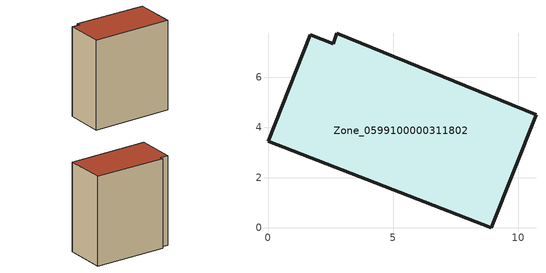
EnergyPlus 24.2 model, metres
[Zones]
Zone_0599100000311802
 floor ground (C_G): 8.92,0 0,3.46 1.69,7.7 2.61,7.34 2.75,7.76 10.71,4.5 z0.26
 wall outside (C_F): 2.61,7.34 1.69,7.7 0,3.46 8.92,0 10.71,4.5 2.75,7.76 2.61,7.34 z0.26:10.9
 roof outside (C_R): 10.71,4.5 2.75,7.76 2.61,7.34 1.69,7.7 0,3.46 8.92,0 z10.9
[BUILDING]
Pand.0599100000311802: North Axis=0; Terrain=City; Loads Convergence Tolerance Value=0.04; Temperature Convergence Tolerance Value=0.4; Solar Distribution=FullExterior; Maximum Number of Warmup Days=25; Minimum Number of Warmup Days=1
[Site:Location]
Rotterdam.The.Hague.AP_ZH_NLD Design_Conditions: Latitude=51.96; Longitude=4.45; Time Zone=1; Elevation=-4.5
[SITE:GROUNDTEMPERATURE:BUILDINGSURFACE]
18, 18, 18, 18, 18, 18, 18, 18, 18, 18, 18, 18
[MATERIAL] Thermal Absorptance=0.9; Solar Absorptance=0.7; Visible Absorptance=0.7
Name | Roughness | Thickness | Conductivity | Density | Specific Heat
G.TI.1975-1991 | MediumSmooth | 0.15 | 0.288461 | 540 | 1210
F.TI.1975-1991 | Rough | 0.3 | 0.230769 | 1920 | 840
R.TI.1975-1991 | MediumRough | 0.2 | 0.153846 | 1500 | 1000
[CONSTRUCTION]
C_G: G.TI.1975-1991
C_F: F.TI.1975-1991
C_R: R.TI.1975-1991
[ZONE]
Zone_0599100000311802: Type=1; Multiplier=1; Ceiling Height=Autocalculate; Volume=Autocalculate; Floor Area=autocalculate; Part of Total Floor Area=Yes
[ZONEINFILTRATION:DESIGNFLOWRATE]
Infil_Zone_0599100000311802: Zone or ZoneList or Space or SpaceList=Zone_0599100000311802; Schedule=AlwaysOn; Design Flow Rate Calculation Method=Flow/Area; Flow Rate per Floor Area=0.003; Constant Term Coefficient=1; Temperature Term Coefficient=0; Velocity Term Coefficient=0; Velocity Squared Term Coefficient=0
[HVACTEMPLATE:ZONE:IDEALLOADSAIRSYSTEM]
Zone_0599100000311802: Maximum Heating Supply Air Temperature=50; Minimum Cooling Supply Air Temperature=13; Maximum Heating Supply Air Humidity Ratio=0.0156; Minimum Cooling Supply Air Humidity Ratio=0.0077; Heating Limit=NoLimit; Cooling Limit=NoLimit; Dehumidification Control Type=ConstantSensibleHeatRatio; Cooling Sensible Heat Ratio=0.7; Dehumidification Setpoint=60; Humidification Control Type=None; Humidification Setpoint=30; Outdoor Air Method=None; Outdoor Air Flow Rate per Person=0.00944; Outdoor Air Flow Rate per Zone Floor Area=0; Outdoor Air Flow Rate per Zone=0; Demand Controlled Ventilation Type=None; Outdoor Air Economizer Type=NoEconomizer; Heat Recovery Type=None; Sensible Heat Recovery Effectiveness=0.7; Latent Heat Recovery Effectiveness=0.65
[ZONECONTROL:THERMOSTAT]
ThermostatControl_Zone_0599100000311802: Zone or ZoneList=Zone_0599100000311802; Control Type Schedule=DualSetpointControlType; Control 1=Thermostat_Zone_0599100000311802; Temperature Difference Between Cutout And Setpoint=0
[THERMOSTATSETPOINT:DUALSETPOINT]
Thermostat_Zone_0599100000311802: Heating Setpoint Temperature Schedule=HeatingSetpoint_Zone_0599100000311802; Cooling Setpoint Temperature Schedule=CoolingSetpoint_Zone_0599100000311802
[SCHEDULE:COMPACT]
HeatingSetpoint_Zone_0599100000311802: Through: 12/31, For: AllDays, Until: 24:00, 21
CoolingSetpoint_Zone_0599100000311802: Through: 12/31, For: AllDays, Until: 24:00, 24
DualSetpointControlType: Through: 12/31, For: AllDays, Until: 24:00, 4
AlwaysOn: Through: 12/31, For: AllDays, Until: 24:00, 1
